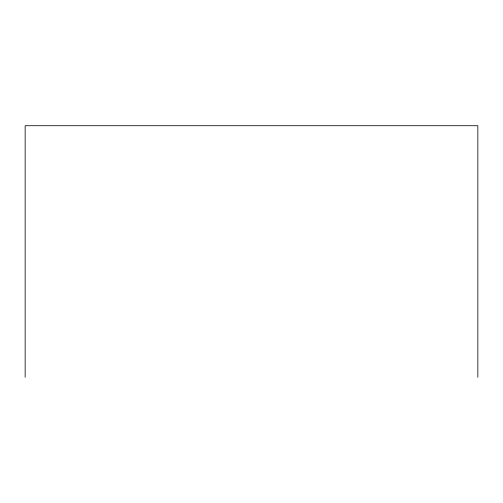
<?xml version="1.0" encoding="UTF-8"?>
<svg xmlns="http://www.w3.org/2000/svg" width="503" height="503" viewBox="0 0 503 503"><rect width="100%" height="100%" fill="white"/><g stroke="black" fill="none" stroke-linecap="round" stroke-linejoin="round"><path stroke-width="0.75" d="M477.85 377.281L477.85 125.719L25.15 125.719L25.15 377.281"/></g></svg>
